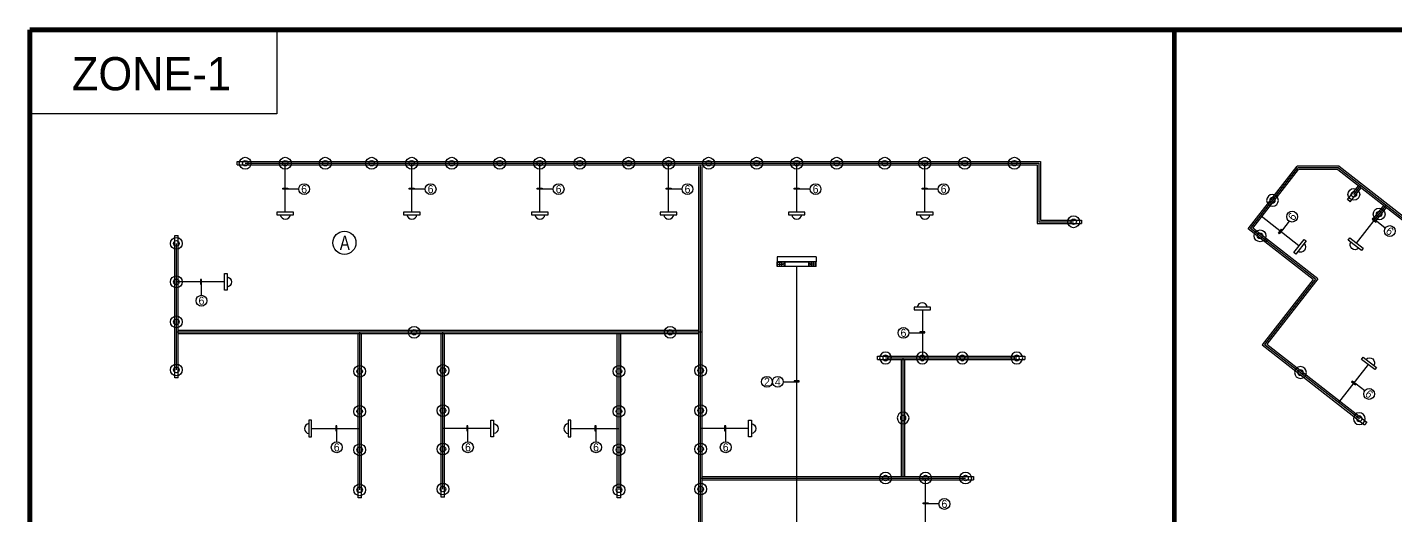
# Model space of a CAD drawing. Header units: millimetres. Extents: x 288060 to 516747, y 88437 to 208575.
# Drawn here: x 288060 to 373537, y 149382 to 179862 of the extents above; entities that cross this region are included whole.
import ezdxf
from ezdxf.enums import TextEntityAlignment as Align

# ---------------------------------------------------------------- set-up
doc = ezdxf.new("R2010")
doc.units = ezdxf.units.MM
doc.header["$LTSCALE"] = 300
for name, color, linetype in [('E-TEXT', 6, 'Continuous'), ('e-text-box', 7, 'Continuous'), ('e-tray', 11, 'Continuous'), ('E-WIRE', 4, 'Continuous'), ('zone', 1, 'Continuous'), ('유도관제-공간표시등', 2, 'Continuous'), ('유도관제-블럭유도등', 2, 'Continuous'), ('유도관제-센서', 1, 'Continuous')]:
    doc.layers.add(name, color=color, linetype=linetype)
doc.styles.add('SAMOO-ELEC', font='Dotum.ttf')
doc.styles.add('돋움', font='Dotum.ttf')

# ---------------------------------------------------------------- blocks, each defined once
blk = doc.blocks.new('센서')
at = {"layer": '유도관제-센서', "color": 2}
for radius in [368.5649977620579, 171.996998955627]:
    blk.add_circle((0, 0), radius, dxfattribs=at)
blk = doc.blocks.new('R')
at = {"layer": '유도관제-공간표시등', "elevation": -1.1133707289e-06}
blk.add_lwpolyline([(6646728.0498459, 1672992.660470758), (6647766.780756604, 1672992.660470919), (6647766.780756704, 1673160.622070759), (6646728.049845997, 1673160.622070718), (6646728.0498459, 1672992.660470758)], dxfattribs=at)
at = {"layer": '유도관제-공간표시등'}
blk.add_arc((6647255.656680318, 1673032.94868493, -1.1133707289e-06), 318.7876370312928, 187.2604256657175, 352.7395743342825, dxfattribs=at)

msp = doc.modelspace()

# ---------------------------------------------------------------- linework, layer by layer
at = {"layer": 'e-text-box'}
for p, q in [((305010.6377762537, 169765.191394362), (304324.881716745, 169765.1913943662)), ((312910.6377762649, 169765.1905978512), (312224.881716745, 169765.1905978549)), ((320910.6377762537, 169765.1905978512), (320224.881716745, 169765.1905978549)), ((328960.6300939042, 169765.1905978512), (328274.8740343954, 169765.1905978549)), ((336960.6300939228, 169765.1905978512), (336274.8740344141, 169765.1905978549)), ((344960.630093934, 169765.1905978512), (344274.8740344252, 169765.1905978549)), ((366882.1485598031, 167765.9435252379), (366459.9549619537, 167225.5603842232)), ((372891.0999103989, 167335.1718492889), (372350.7167693842, 167757.3654471463)), ((298935.9563933257, 163136.512208966), (298935.9563933145, 163822.2682684789)), ((343130.2074257042, 160790.3068784828), (343815.9634852242, 160790.306878487)), ((335280.2151080985, 157734.6679421462), (335965.9711676035, 157734.6679421499)), ((371603.221267933, 157167.4792154789), (371062.8381269258, 157589.6728133363)), ((307385.9605120365, 153986.5121814719), (307385.9605120365, 154672.2682409849)), ((315585.9525551554, 153986.5121814719), (315585.9525551442, 154672.2682409849)), ((323585.9605120141, 153986.5121814719), (323585.9605120141, 154672.2682409849)), ((331685.9563933257, 153986.5121814719), (331685.9563933257, 154672.2682409849)), ((345010.6281717662, 150111.191636423), (344324.8721122537, 150111.1916364272))]:
    msp.add_line(p, q, dxfattribs=at)
for points in [[(304324.881716745, 169765.1913943662), (304015.9711676035, 169765.1913943662), (304015.9711676035, 169830.7291651549), (304324.881716745, 169830.7291651549)], [(312224.881716745, 169765.1905978549), (311915.9711676035, 169765.1905978549), (311915.9711676035, 169830.728368644), (312224.881716745, 169830.728368644)], [(320224.881716745, 169765.1905978549), (319915.9711676035, 169765.1905978549), (319915.9711676035, 169830.728368644), (320224.881716745, 169830.728368644)], [(328274.8740343954, 169765.1905978549), (327965.9634852652, 169765.1905978549), (327965.9634852652, 169830.728368644), (328274.8740343954, 169830.728368644)], [(336274.8740344141, 169765.1905978549), (335965.9634852652, 169765.1905978549), (335965.9634852652, 169830.728368644), (336274.8740344141, 169830.728368644)], [(344274.8740344252, 169765.1905978549), (343965.9634852838, 169765.1905978549), (343965.9634852838, 169830.728368644), (344274.8740344252, 169830.728368644)], [(372350.7167693842, 167757.3654471463), (372107.2919384744, 167947.5497763203), (372066.9428568128, 167895.905308959), (372310.3676877264, 167705.7209797841)], [(366459.9549619649, 167225.5603842232), (366269.770632783, 166982.1355533129), (366218.1261654142, 167022.4846349791), (366408.3104945961, 167265.9094658852)], [(298935.9563933145, 163822.2682684789), (298935.9563933145, 164131.1788176162), (298870.4186225254, 164131.1788176162), (298870.4186225254, 163822.2682684789)], [(343815.9634852242, 160790.306878487), (344124.8740343545, 160790.306878487), (344124.8740343545, 160855.8446492761), (343815.9634852242, 160855.8446492761)], [(335965.9711676035, 157734.6679421499), (336274.881716745, 157734.6679421499), (336274.881716745, 157800.2057129391), (335965.9711676035, 157800.2057129391)], [(371062.8381269258, 157589.6728133363), (370819.4132960159, 157779.8571425112), (370779.0642143544, 157728.2126751499), (371022.4890452642, 157538.028345975)], [(307385.9605120365, 154672.2682409849), (307385.9605120365, 154981.1787901217), (307320.4227412436, 154981.1787901217), (307320.4227412436, 154672.2682409849)], [(315585.9525551442, 154672.2682409849), (315585.9525551442, 154981.1787901217), (315520.4147843663, 154981.1787901217), (315520.4147843663, 154672.2682409849)], [(323585.9605120141, 154672.2682409849), (323585.9605120141, 154981.1787901217), (323520.422741225, 154981.1787901217), (323520.422741225, 154672.2682409849)], [(331685.9563933257, 154672.2682409849), (331685.9563933257, 154981.1787901217), (331620.4186225254, 154981.1787901217), (331620.4186225254, 154672.2682409849)], [(344324.8721122537, 150111.1916364272), (344015.9615631234, 150111.1916364272), (344015.9615631234, 150176.7294072159), (344324.8721122537, 150176.7294072159)]]:
    msp.add_lwpolyline(points, close=True, dxfattribs=at)
for centre, radius in [((305349.3698173035, 169765.191394362), 338.73204104383), ((313249.3698173035, 169765.1905978512), 338.73204104383), ((321249.369817296, 169765.1905978512), 338.73204104383), ((329299.362134954, 169765.1905978512), 338.73204104383), ((337299.3621349651, 169765.1905978512), 338.73204104383), ((345299.3621349763, 169765.1905978512), 338.73204104383), ((367072.1794974934, 168046.3497276468), 338.73204104383), ((307869.0317384948, 166412.4484300421), 719.7270545004731), ((373171.5061128046, 167145.1409115921), 338.73204104383), ((298935.9563933257, 162797.7801679223), 338.73204104383), ((342791.4753846657, 160790.3068784828), 338.73204104383), ((334264.0189849641, 157734.6679421471), 338.73204104383), ((334941.4830670562, 157734.6679421462), 338.73204104383), ((371883.6274703462, 156977.448277783), 338.73204104383), ((307385.9605120365, 153647.7801404278), 338.73204104383), ((315585.9525551554, 153647.7801404278), 338.73204104383), ((323585.9605120141, 153647.7801404278), 338.73204104383), ((331685.9563933257, 153647.7801404278), 338.73204104383), ((345349.3602128159, 150111.191636423), 338.73204104383)]:
    msp.add_circle(centre, radius, dxfattribs=at)
at = {"layer": 'e-tray'}
for p, q in [((301170.4264421854, 171485.733737891), (351351.8580752742, 171485.7337378901)), ((301170.4264421854, 171275.7275104256), (301170.4264421854, 171485.7247330699)), ((301170.4264421854, 171275.7365152453), (351141.8608526234, 171275.7365152453)), ((330015.4168475661, 103125.8286901426), (330015.4168475661, 171171.7365152453)), ((330225.4140702055, 103335.8259127711), (330225.4140701946, 171171.7365152453)), ((351141.8608526231, 171275.7365152453), (351141.8608526345, 167621.7379091903)), ((351351.8580752742, 171485.7337378901), (351351.8580752742, 167831.7351318331)), ((364328.579950804, 167292.5092077082), (367375.8759296443, 171192.870044432)), ((364623.3464174537, 167328.7010433211), (367478.2984161656, 170982.8728217887)), ((370006.1310962941, 171192.870044432), (367375.8759296443, 171192.870044432)), ((369933.8232516032, 170982.8728217887), (367478.2984161656, 170982.8728217887)), ((369933.8232516032, 170982.8728217887), (388285.7403292861, 156644.7832306669)), ((370006.1310962941, 171192.870044432), (388580.5075995643, 156680.9760948512)), ((370539.3011757862, 169108.8471059812), (371218.9797033835, 169978.7847703322)), ((370704.7804393861, 168979.5588743663), (371384.4597706031, 169849.497567295)), ((370704.7804393861, 168979.5588743663), (370539.3011757862, 169108.8471059812)), ((372115.3268246856, 167877.529456458), (372795.0053522829, 168747.467120808)), ((372280.8060882892, 167748.2412248439), (372960.4854195137, 168618.1799177722)), ((351141.8608526345, 167621.7379091903), (353920.4264421631, 167621.7379091903)), ((351351.8580752742, 167831.7351318331), (353920.4264421631, 167831.7351318331)), ((353920.4264421631, 167831.731540983), (353920.4264421631, 167621.7343183387)), ((372280.8060882892, 167748.2412248439), (372115.3268246856, 167877.529456458)), ((297265.413007421, 166876.7235430478), (297475.4102300652, 166876.7235430478)), ((297265.416847555, 157976.7235430487), (297265.4168475549, 166876.7235430478)), ((297475.4140701947, 157976.7235430487), (297475.4140701947, 166876.7235430478)), ((368381.3478401675, 164126.0992170749), (364328.579950804, 167292.5092077081)), ((368676.1143068458, 164162.2910527073), (364623.3464174537, 167328.7010433211)), ((365525.7946561631, 166623.6221448871), (365396.5064245444, 166458.1428812802)), ((368381.3478401675, 164126.0992170748), (365198.1195370848, 160051.7529461765)), ((368676.1143068458, 164162.2910527074), (365492.8868073595, 160087.9458103537)), ((330015.4168475661, 160931.7340246503), (297475.4140701946, 160931.7340246503)), ((330015.4168475661, 160721.7368020102), (297475.4140701946, 160721.7368020112)), ((308715.4014888052, 150489.5968555588), (308715.4014888052, 160721.7368020112)), ((308925.3987114448, 150489.5968555588), (308925.3987114448, 160721.7368020112)), ((313915.4130093958, 150539.5968555989), (313915.4130093958, 160721.7368020102)), ((314125.4102320354, 150539.5968555989), (314125.4102320354, 160721.7368020102)), ((324915.4014887828, 150489.5968555588), (324915.4014887828, 160721.7368020102)), ((325125.3987114256, 150489.5968555588), (325125.398711415, 160721.7368020102)), ((365198.1195370848, 160051.7529461765), (371599.9632155554, 155050.0843018651)), ((365492.8868073595, 160087.9458103536), (371729.2504186038, 155215.564369099)), ((341170.4187597949, 159121.7277524857), (341170.4187597949, 159331.72497513)), ((341170.4187597949, 159331.724779428), (350370.4264421967, 159331.7247794287)), ((341170.4187597949, 159121.727556778), (350370.4264421967, 159121.727556778)), ((342665.4234494139, 151831.7347764619), (342665.4234494139, 159121.727556778)), ((342875.4206720535, 151831.7347764609), (342875.4206720646, 159121.727556778)), ((350370.4264421966, 159331.7309902084), (350370.4264421966, 159121.7337675641)), ((297475.4164405451, 157976.7235430487), (297265.4192179008, 157976.7235430487)), ((371729.2504186038, 155215.564369099), (371599.9632155633, 155050.0843018756)), ((330225.4140702058, 151831.7347764619), (347170.4168376978, 151831.734776461)), ((330225.4140702058, 151621.7375538162), (347170.4168376978, 151621.7375538171)), ((347170.4168376978, 151831.7309902094), (347170.4168376978, 151621.7337675651)), ((308925.4010817879, 150489.5968555588), (308715.4038591436, 150489.5968555588)), ((314125.4126023785, 150539.5968555989), (313915.4153797342, 150539.5968555989)), ((325125.4010817767, 150489.5968555588), (324915.4038591324, 150489.5968555588))]:
    msp.add_line(p, q, dxfattribs=at)
at = {"layer": 'E-WIRE'}
for p, q in [((301670.4264421854, 171380.7320234), (351246.8563605044, 171380.7320230761)), ((304170.4264421742, 168330.7290279077), (304170.4264421742, 171380.7328197261)), ((312070.4264421854, 168330.7282313969), (312070.4264421854, 171380.7320232162)), ((320070.4264421631, 168330.7282313969), (320070.4264421631, 171380.7320232162)), ((328120.4187598247, 168330.7282313969), (328120.4187598247, 171380.7320232162)), ((330120.418567462, 103230.8241903277), (330120.4185710344, 171276.7320232139)), ((336120.4187598359, 168330.7282313969), (336120.4187598359, 171380.7320232162)), ((344120.4187598545, 168330.7282313969), (344120.4187598545, 171380.7320232162)), ((351246.8563605049, 171380.7320230761), (351246.8563604858, 167726.7334170438)), ((364475.9588251115, 167310.604588998), (367427.0856615659, 171087.8745420989)), ((369969.9782365244, 171087.8745420202), (367427.0856615659, 171087.8745420989)), ((369969.9782365244, 171087.8745420202), (388433.1234287638, 156662.884022755)), ((370929.8715538029, 169438.2083603031), (371366.3633162063, 169996.8851595329)), ((371089.8723383639, 166394.4686895669), (372936.8569794763, 168758.501130646)), ((372505.897202706, 168206.8907107789), (372942.3889651131, 168765.5675100101)), ((351246.8563604858, 167726.7334170438), (353420.4264421631, 167726.7334170296)), ((367495.234550545, 166220.7047298811), (365131.2021094654, 168067.689370986)), ((368528.7316082473, 164144.190775052), (364475.9588251115, 167310.604588998)), ((297370.4185697794, 158476.7235430487), (297370.4185701994, 166376.7235430478)), ((336120.4264421742, 142948.2009832472), (336120.4264421742, 164924.0348270372)), ((368528.7316082473, 164144.1907750521), (365345.5075316282, 160069.8499130928)), ((300370.4187597763, 163976.7235430469), (297370.4184852857, 163976.7235430469)), ((343970.4187597949, 162226.7294690478), (343970.4187597949, 159226.7291945539)), ((330225.4140701963, 160826.7385242901), (297370.4185699057, 160826.7385255777)), ((308820.4032112026, 150989.5968555588), (308820.4032117147, 160826.738524977)), ((314020.4147318017, 151039.5968555989), (314020.4147323165, 160826.7385247037)), ((325020.403211185, 150989.5968555588), (325020.4032116998, 160721.7368020102)), ((365345.5075316282, 160069.8499130928), (371270.603358335, 155440.6575281492)), ((341670.4187597949, 159226.7292736463), (349870.4264421966, 159226.7292743126)), ((342770.4189554919, 151831.7347764609), (342770.4189548921, 159226.729273735)), ((371824.2689503636, 158815.136731102), (369977.284309255, 156451.104290022)), ((305820.4226040039, 154826.7235155528), (308820.4228784945, 154826.7235155528)), ((317020.414921606, 154826.7235155528), (314020.4146471154, 154826.7235155528)), ((322020.4226039853, 154826.7235155528), (325020.4228784759, 154826.7235155528)), ((333120.4187597837, 154826.7235155528), (330120.4184852857, 154826.7235155528)), ((330120.4185700063, 151726.7330617638), (346670.4168376978, 151726.7330617246)), ((344170.4168376829, 148676.7292699687), (344170.4168376829, 151726.7330617881))]:
    msp.add_line(p, q, dxfattribs=at)
at = {"layer": 'zone', "color": 7, "const_width": 300}
for points in [[(288210.2732107732, 179711.8739943853), (419535.538211273, 179711.8739943853)], [(288210.2732107732, 179711.8739943853), (288210.2732107732, 88587.18630638989)], [(359713.5377431829, 179711.8739943853), (359713.5377431829, 124170.168667762)]]:
    msp.add_lwpolyline(points, dxfattribs=at)
at = {"layer": 'zone', "color": 7}
msp.add_lwpolyline([(288210.2732107732, 179711.8739943853), (303649.7117905337, 179711.8739943853), (303649.7117905337, 174461.5157968261), (288210.2732107732, 174461.5157968261)], close=True, dxfattribs=at)
at = {"layer": '유도관제-블럭유도등', "color": 2}
for p, q in [((337331.2057203967, 165529.4244664241), (334909.6471639629, 165529.4244664241)), ((334909.6471639555, 165529.4244664241), (334909.6471639555, 165226.7296467329)), ((334909.6471639555, 165226.7296467329), (337331.2057203967, 165226.7296467329)), ((334909.6471639629, 164924.034827039), (334909.6471639629, 165226.7296467329)), ((337331.2057203967, 165226.7296467329), (334909.6471639629, 165226.7296467329)), ((334931.8447840642, 164946.2324471487), (334931.8447840642, 165204.5320266191)), ((334931.844784053, 165204.5320266191), (335190.1443634164, 165204.5320266191)), ((334931.8447840642, 165075.3822368853), (335190.1443634164, 165075.3822368853)), ((335060.994573744, 164946.2324471487), (335060.994573744, 165204.5320266191)), ((335190.1443634164, 164946.2324471487), (335190.1443634164, 165204.5320266191)), ((335234.7533485051, 165075.3822368853), (335388.1602084059, 165163.9517287853)), ((335388.1602084059, 164986.812744988), (335234.7533485051, 165075.3822368853)), ((335388.1602084059, 165163.9517287853), (335388.1602084059, 164986.812744988)), ((336852.6926759463, 165163.9517287853), (336852.6926759463, 164986.812744988)), ((337006.0995358359, 165075.3822368853), (336852.6926759463, 165163.9517287853)), ((336852.6926759463, 164986.812744988), (337006.0995358359, 165075.3822368853)), ((337309.0081002954, 165204.5320266191), (337050.7085209358, 165204.5320266191)), ((337050.7085209358, 164946.2324471487), (337050.7085209358, 165204.5320266191)), ((337309.0081002954, 165075.3822368853), (337050.7085209358, 165075.3822368853)), ((337179.8583106156, 164946.2324471487), (337179.8583106156, 165204.5320266191)), ((337309.0081002954, 164946.2324471487), (337309.0081002954, 165204.5320266191)), ((337331.2057203967, 165529.4244664241), (337331.2057203967, 165226.7296467329)), ((337331.2057203967, 164924.0348270353), (337331.2057203967, 165226.7296467329)), ((337331.2057203967, 164924.0348270353), (334909.6471639629, 164924.034827039)), ((334931.8447840642, 164946.2324471487), (335190.1443634164, 164946.2324471487)), ((337309.0081002954, 164946.2324471487), (337050.7085209358, 164946.2324471487))]:
    msp.add_line(p, q, dxfattribs=at)

# ---------------------------------------------------------------- block references
at = {"layer": '유도관제-공간표시등'}
for p in [(-6343076.988859186, -1504829.893042833, 1.1133707289e-06), (-6335176.988859186, -1504829.893839343, 1.1133707289e-06), (-6327176.988859186, -1504829.893839343, 1.1133707289e-06), (-6319126.996541535, -1504829.893839343, 1.1133707289e-06), (-6311126.996541517, -1504829.893839343, 1.1133707289e-06), (-6303126.996541506, -1504829.893839343, 1.1133707289e-06)]:
    msp.add_blockref('R', p, dxfattribs=at)
at = {"layer": '유도관제-공간표시등', "xscale": -1}
for p, rotation in [((4579091.674848216, -5244528.326689477, 1.1133707289e-06), 321.9999987827791), ((5778418.029929588, 4374222.507239733, 1.1133707289e-06), 51.99999891421635), ((1973531.040830513, 6811224.138844404, 1.1133707289e-06), 90), ((-3836177.533559484, 5569737.932110145, 1.1133707289e-06), 141.9999989149389), ((1990181.036992343, 6802074.13881691, 1.1133707289e-06), 90), ((2006281.040830524, 6802074.13881691, 1.1133707289e-06), 90)]:
    msp.add_blockref('R', p, dxfattribs=dict(at, rotation=rotation))
at = {"layer": '유도관제-공간표시등'}
for p, rotation in [((6991217.834061148, 1835387.351539789, 1.1133707289e-06), 180), ((-1367340.199466744, 6802074.13881691, 1.1133707289e-06), 270), ((-1351140.199466756, 6802074.13881691, 1.1133707289e-06), 270)]:
    msp.add_blockref('R', p, dxfattribs=dict(at, rotation=rotation))
at = {"layer": '유도관제-센서'}
for p, rotation in [((301670.4264421854, 171380.7292269877), 180), ((304170.4264421854, 171380.7292269877), 180), ((306670.4264421742, 171380.7292269877), 180), ((309570.4264421966, 171380.7284304769), 180), ((312070.4264421854, 171380.7284304769), 180), ((314570.4264421854, 171380.7284304769), 180), ((317570.4264421854, 171380.7284304769), 180), ((320070.4264421742, 171380.7284304769), 180), ((322570.4264421742, 171380.7284304769), 180), ((325620.4187598359, 171380.7284304769), 180), ((328120.4187598359, 171380.7284304769), 180), ((330620.4187598359, 171380.7284304769), 180), ((333620.4187598545, 171380.7284304769), 180), ((336120.4187598433, 171380.7284304769), 180), ((338620.4187598433, 171380.7284304769), 180), ((341620.4187598657, 171380.7284304769), 180), ((344120.4187598545, 171380.7284304769), 180), ((346620.4187598657, 171380.7284304769), 180), ((349720.4110775348, 171380.7284304769), 180), ((370929.871554764, 169438.2083595459), 141.999642779941), ((372505.8972036745, 168206.8907100231), 141.9996427799387), ((353420.4264421631, 167726.7298244209), 180), ((297370.414723983, 166376.7235430478), 270), ((365067.1451709848, 166848.7132602613), 231.999642779949), ((297370.414723983, 163976.7235430469), 270), ((297370.414723983, 161476.7235430469), 270), ((297370.414723983, 158476.7235430487), 270), ((308820.3993652258, 158389.5968555588), 270), ((314020.4108858164, 158439.5968555989), 270), ((325020.3993652035, 158389.5968555588), 270), ((330120.4147239905, 158439.5968555989), 270), ((308820.3993652258, 155889.5968555602), 270), ((314020.4108858164, 155939.5968556003), 270), ((325020.3993652146, 155889.5968555602), 270), ((330120.4147239905, 155939.5968556003), 270), ((314020.4108858164, 153539.5968555989), 270), ((330120.4147239905, 153539.5968555989), 270), ((308820.3993652258, 153489.5968555588), 270), ((325020.3993652146, 153489.5968555588), 270), ((308820.3993652258, 150989.5968555588), 270), ((314020.4108858164, 151039.5968555989), 270), ((325020.3993652146, 150989.5968555588), 270), ((330120.4147239905, 151039.5968555989), 270), ((341670.4168376978, 151726.7294690487), 180), ((344170.4168376978, 151726.7294690487), 180), ((346670.4168376978, 151726.7294690487), 180)]:
    msp.add_blockref('센서', p, dxfattribs=dict(at, rotation=rotation))
at = {"layer": '유도관제-센서', "xscale": -1}
for p, rotation in [((365847.2115605157, 169064.386855028), 51.99999891421635), ((367594.3923907038, 158312.828428761), 321.9999988814633), ((342770.4187597949, 155476.7294690468), 90), ((371265.3534159344, 155433.9379085651), 321.9999988814537)]:
    msp.add_blockref('센서', p, dxfattribs=dict(at, rotation=rotation))
at = {"layer": '유도관제-센서'}
for p in [(312220.4187598061, 160826.7346784309), (328220.4226039853, 160826.7352543389)]:
    msp.add_blockref('센서', p, dxfattribs=at)
at = {"layer": '유도관제-센서', "xscale": -1}
for p in [(341670.4187597949, 159226.7294690478), (343970.4187597949, 159226.7294690478), (346470.4187598061, 159226.7294690478), (349870.4264421966, 159226.7294690478)]:
    msp.add_blockref('센서', p, dxfattribs=at)

# ---------------------------------------------------------------- texts
at = {"layer": 'E-TEXT', "style": 'SAMOO-ELEC'}
for s, height, p in [('ZONE-1', 2073.599999999999, (295815.7244289834, 176969.8231287188)), ('6', 499.9999999999998, (305349.3698172849, 169765.191394362)), ('6', 499.9999999999998, (313249.369817296, 169765.1905978512)), ('6', 499.9999999999998, (321249.3698172849, 169765.1905978512)), ('6', 499.9999999999998, (329299.3621349465, 169765.1905978512)), ('6', 499.9999999999998, (337299.3621349651, 169765.1905978512)), ('6', 499.9999999999998, (345299.3621349651, 169765.1905978512)), ('6', 499.9999999999998, (298935.2779672761, 162797.7801679223)), ('6', 499.9999999999998, (342791.4753846657, 160790.3068784828)), ('2', 499.9999999999998, (334264.0189849641, 157734.6679421471)), ('4', 499.9999999999998, (334941.483067045, 157734.6679421462)), ('6', 499.9999999999998, (307385.2820859943, 153647.7801404278)), ('6', 499.9999999999998, (315585.2741291057, 153647.7801404278)), ('6', 499.9999999999998, (323585.2820859756, 153647.7801404278)), ('6', 499.9999999999998, (331685.2779672761, 153647.7801404278)), ('6', 499.9999999999998, (345349.3602128047, 150111.191636423))]:
    msp.add_text(s, height=height, dxfattribs=at).set_placement(p, align=Align.MIDDLE_CENTER)
for rotation, p in [(51.99999891421859, (367071.7618167046, 168045.8151206322)), (321.9999989142186, (373170.9715057854, 167145.5585923851)), (321.9999989142186, (371883.0928633343, 156977.8659585751))]:
    msp.add_text('6', height=499.9999999999998, rotation=rotation, dxfattribs=at).set_placement(p, align=Align.MIDDLE_CENTER)
at = {"layer": 'E-TEXT', "style": '돋움', "width": 0.8}
msp.add_text('A', height=900, dxfattribs=at).set_placement((307891.0810912084, 166412.4484300421), align=Align.MIDDLE_CENTER)

doc.saveas('drawing.dxf')
